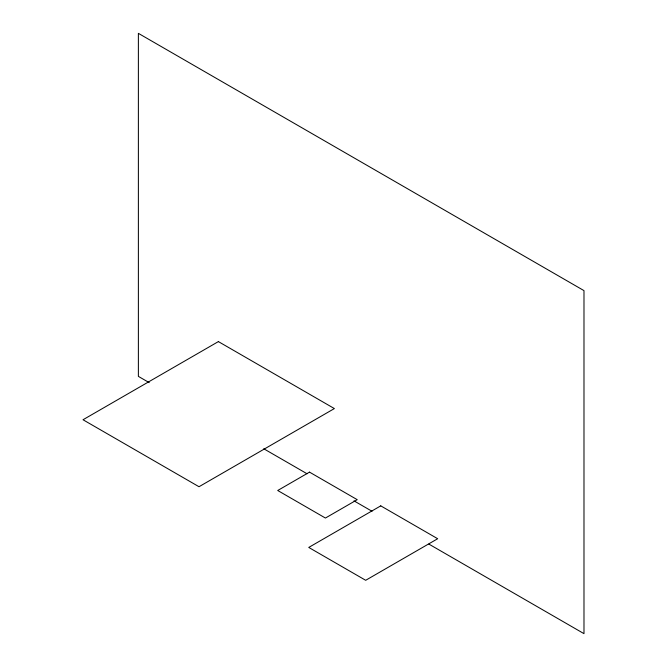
<?xml version="1.0" encoding="UTF-8"?>
<svg xmlns="http://www.w3.org/2000/svg" width="667" height="667" viewBox="0 0 667 667"><rect width="100%" height="100%" fill="white"/><g stroke="black" fill="none" stroke-linecap="round" stroke-linejoin="round"><path stroke-width="1" d="M149.208 382.633L138.377 376.38L138.377 33.35L583.984 290.62L583.984 633.65L428.839 544.072M263.765 448.774L307.062 473.77M353.969 500.85L372.011 511.264M218.384 341.596L83.016 419.751L199.008 486.727L334.375 408.571L218.384 341.596M309.521 472.128L277.714 490.495L325.421 518.042L357.229 499.675L309.521 472.128M380.757 505.861L308.754 547.432L365.683 580.298L437.685 538.728L380.757 505.861"/></g></svg>
